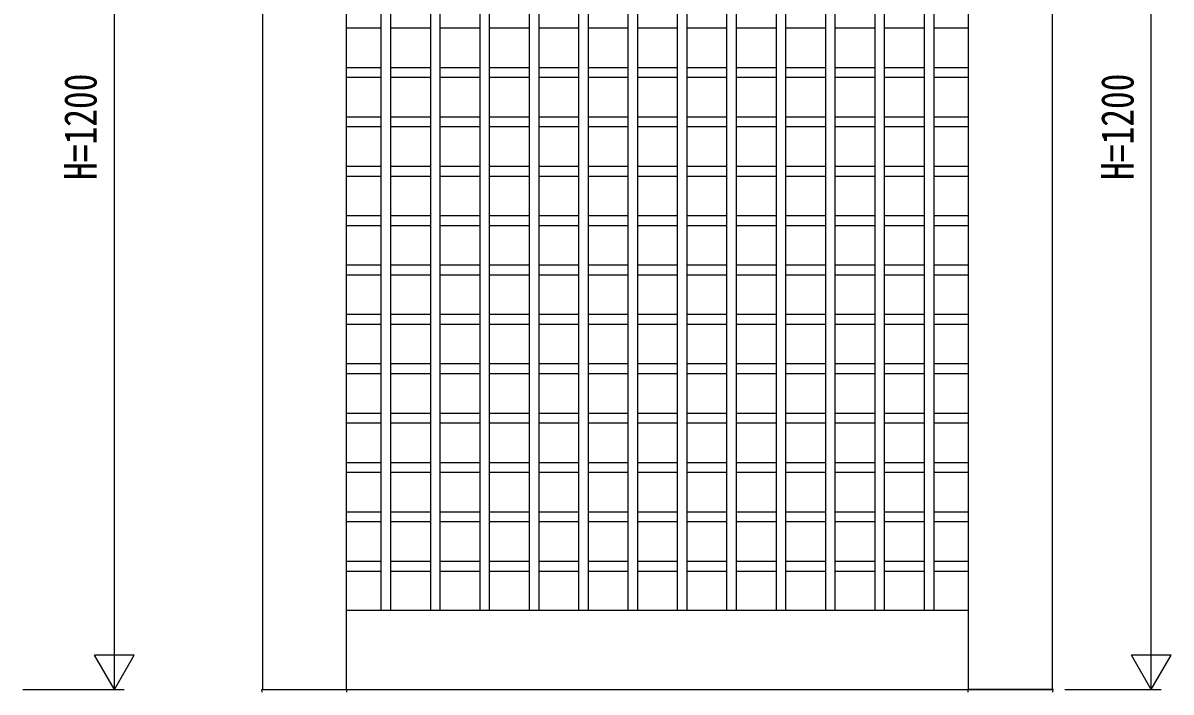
# Model space of a CAD drawing. Units: millimetres on the paper. Extents: x -297 to 297, y -210 to 210.
# Drawn here: x -5 to 111.2, y -134.2 to -66.5 of the extents above; entities that cross this region are included whole.
import ezdxf
from ezdxf.enums import TextEntityAlignment as Align

# ---------------------------------------------------------------- set-up
doc = ezdxf.new("R2010")
doc.units = ezdxf.units.MM
doc.layers.add('0-2_YKK_A1', color=4, linetype='Continuous')
doc.layers.add('0-3_YKK_D', color=6, linetype='Continuous')
doc.styles.add('ＭＳ ゴシック', font='')
doc.styles.get('ＭＳ ゴシック').set_extended_font_data('MS Gothic')

msp = doc.modelspace()

# ---------------------------------------------------------------- linework, layer by layer
at = {"layer": '0-2_YKK_A1'}
for p, q in [((19.246, -13.968), (19.246, -133.968)), ((27.746, -133.968), (27.746, -13.968)), ((90.746, -133.968), (90.746, -13.968)), ((99.246, -133.968), (99.246, -13.968)), ((31.246, -21.968), (31.246, -125.968)), ((32.246, -125.968), (32.246, -21.968)), ((36.246, -21.968), (36.246, -125.968)), ((37.246, -125.968), (37.246, -21.968)), ((41.246, -21.968), (41.246, -125.968)), ((42.246, -125.968), (42.246, -21.968)), ((46.246, -21.968), (46.246, -125.968)), ((47.246, -125.968), (47.246, -21.968)), ((51.246, -21.968), (51.246, -125.968)), ((52.246, -125.968), (52.246, -21.968)), ((56.246, -21.968), (56.246, -125.968)), ((57.246, -125.968), (57.246, -21.968)), ((61.246, -21.968), (61.246, -125.968)), ((62.246, -125.968), (62.246, -21.968)), ((66.246, -21.968), (66.246, -125.968)), ((67.246, -125.968), (67.246, -21.968)), ((71.246, -21.968), (71.246, -125.968)), ((72.246, -125.968), (72.246, -21.968)), ((76.246, -21.968), (76.246, -125.968)), ((77.246, -125.968), (77.246, -21.968)), ((81.246, -21.968), (81.246, -125.968)), ((82.246, -125.968), (82.246, -21.968)), ((86.246, -21.968), (86.246, -125.968)), ((87.246, -125.968), (87.246, -21.968)), ((27.746, -66.968), (31.246, -66.968)), ((32.246, -66.968), (36.246, -66.968)), ((37.246, -66.968), (41.246, -66.968)), ((42.246, -66.968), (46.246, -66.968)), ((47.246, -66.968), (51.246, -66.968)), ((52.246, -66.968), (56.246, -66.968)), ((57.246, -66.968), (61.246, -66.968)), ((62.246, -66.968), (66.246, -66.968)), ((67.246, -66.968), (71.246, -66.968)), ((72.246, -66.968), (76.246, -66.968)), ((77.246, -66.968), (81.246, -66.968)), ((82.246, -66.968), (86.246, -66.968)), ((87.246, -66.968), (90.746, -66.968)), ((27.746, -70.968), (31.246, -70.968)), ((27.746, -71.968), (31.246, -71.968)), ((32.246, -70.968), (36.246, -70.968)), ((32.246, -71.968), (36.246, -71.968)), ((37.246, -70.968), (41.246, -70.968)), ((37.246, -71.968), (41.246, -71.968)), ((42.246, -70.968), (46.246, -70.968)), ((42.246, -71.968), (46.246, -71.968)), ((47.246, -70.968), (51.246, -70.968)), ((47.246, -71.968), (51.246, -71.968)), ((52.246, -70.968), (56.246, -70.968)), ((52.246, -71.968), (56.246, -71.968)), ((57.246, -70.968), (61.246, -70.968)), ((57.246, -71.968), (61.246, -71.968)), ((62.246, -70.968), (66.246, -70.968)), ((62.246, -71.968), (66.246, -71.968)), ((67.246, -70.968), (71.246, -70.968)), ((67.246, -71.968), (71.246, -71.968)), ((72.246, -70.968), (76.246, -70.968)), ((72.246, -71.968), (76.246, -71.968)), ((77.246, -70.968), (81.246, -70.968)), ((77.246, -71.968), (81.246, -71.968)), ((82.246, -70.968), (86.246, -70.968)), ((82.246, -71.968), (86.246, -71.968)), ((87.246, -70.968), (90.746, -70.968)), ((87.246, -71.968), (90.746, -71.968)), ((27.746, -75.968), (31.246, -75.968)), ((32.246, -75.968), (36.246, -75.968)), ((37.246, -75.968), (41.246, -75.968)), ((42.246, -75.968), (46.246, -75.968)), ((47.246, -75.968), (51.246, -75.968)), ((52.246, -75.968), (56.246, -75.968)), ((57.246, -75.968), (61.246, -75.968)), ((62.246, -75.968), (66.246, -75.968)), ((67.246, -75.968), (71.246, -75.968)), ((72.246, -75.968), (76.246, -75.968)), ((77.246, -75.968), (81.246, -75.968)), ((82.246, -75.968), (86.246, -75.968)), ((87.246, -75.968), (90.746, -75.968)), ((27.746, -76.968), (31.246, -76.968)), ((32.246, -76.968), (36.246, -76.968)), ((37.246, -76.968), (41.246, -76.968)), ((42.246, -76.968), (46.246, -76.968)), ((47.246, -76.968), (51.246, -76.968)), ((52.246, -76.968), (56.246, -76.968)), ((57.246, -76.968), (61.246, -76.968)), ((62.246, -76.968), (66.246, -76.968)), ((67.246, -76.968), (71.246, -76.968)), ((72.246, -76.968), (76.246, -76.968)), ((77.246, -76.968), (81.246, -76.968)), ((82.246, -76.968), (86.246, -76.968)), ((87.246, -76.968), (90.746, -76.968)), ((27.746, -80.968), (31.246, -80.968)), ((32.246, -80.968), (36.246, -80.968)), ((37.246, -80.968), (41.246, -80.968)), ((42.246, -80.968), (46.246, -80.968)), ((47.246, -80.968), (51.246, -80.968)), ((52.246, -80.968), (56.246, -80.968)), ((57.246, -80.968), (61.246, -80.968)), ((62.246, -80.968), (66.246, -80.968)), ((67.246, -80.968), (71.246, -80.968)), ((72.246, -80.968), (76.246, -80.968)), ((77.246, -80.968), (81.246, -80.968)), ((82.246, -80.968), (86.246, -80.968)), ((87.246, -80.968), (90.746, -80.968)), ((27.746, -81.968), (31.246, -81.968)), ((32.246, -81.968), (36.246, -81.968)), ((37.246, -81.968), (41.246, -81.968)), ((42.246, -81.968), (46.246, -81.968)), ((47.246, -81.968), (51.246, -81.968)), ((52.246, -81.968), (56.246, -81.968)), ((57.246, -81.968), (61.246, -81.968)), ((62.246, -81.968), (66.246, -81.968)), ((67.246, -81.968), (71.246, -81.968)), ((72.246, -81.968), (76.246, -81.968)), ((77.246, -81.968), (81.246, -81.968)), ((82.246, -81.968), (86.246, -81.968)), ((87.246, -81.968), (90.746, -81.968)), ((27.746, -85.968), (31.246, -85.968)), ((32.246, -85.968), (36.246, -85.968)), ((37.246, -85.968), (41.246, -85.968)), ((42.246, -85.968), (46.246, -85.968)), ((47.246, -85.968), (51.246, -85.968)), ((52.246, -85.968), (56.246, -85.968)), ((57.246, -85.968), (61.246, -85.968)), ((62.246, -85.968), (66.246, -85.968)), ((67.246, -85.968), (71.246, -85.968)), ((72.246, -85.968), (76.246, -85.968)), ((77.246, -85.968), (81.246, -85.968)), ((82.246, -85.968), (86.246, -85.968)), ((87.246, -85.968), (90.746, -85.968)), ((27.746, -86.968), (31.246, -86.968)), ((32.246, -86.968), (36.246, -86.968)), ((37.246, -86.968), (41.246, -86.968)), ((42.246, -86.968), (46.246, -86.968)), ((47.246, -86.968), (51.246, -86.968)), ((52.246, -86.968), (56.246, -86.968)), ((57.246, -86.968), (61.246, -86.968)), ((62.246, -86.968), (66.246, -86.968)), ((67.246, -86.968), (71.246, -86.968)), ((72.246, -86.968), (76.246, -86.968)), ((77.246, -86.968), (81.246, -86.968)), ((82.246, -86.968), (86.246, -86.968)), ((87.246, -86.968), (90.746, -86.968)), ((27.746, -90.968), (31.246, -90.968)), ((32.246, -90.968), (36.246, -90.968)), ((37.246, -90.968), (41.246, -90.968)), ((42.246, -90.968), (46.246, -90.968)), ((47.246, -90.968), (51.246, -90.968)), ((52.246, -90.968), (56.246, -90.968)), ((57.246, -90.968), (61.246, -90.968)), ((62.246, -90.968), (66.246, -90.968)), ((67.246, -90.968), (71.246, -90.968)), ((72.246, -90.968), (76.246, -90.968)), ((77.246, -90.968), (81.246, -90.968)), ((82.246, -90.968), (86.246, -90.968)), ((87.246, -90.968), (90.746, -90.968)), ((27.746, -91.968), (31.246, -91.968)), ((32.246, -91.968), (36.246, -91.968)), ((37.246, -91.968), (41.246, -91.968)), ((42.246, -91.968), (46.246, -91.968)), ((47.246, -91.968), (51.246, -91.968)), ((52.246, -91.968), (56.246, -91.968)), ((57.246, -91.968), (61.246, -91.968)), ((62.246, -91.968), (66.246, -91.968)), ((67.246, -91.968), (71.246, -91.968)), ((72.246, -91.968), (76.246, -91.968)), ((77.246, -91.968), (81.246, -91.968)), ((82.246, -91.968), (86.246, -91.968)), ((87.246, -91.968), (90.746, -91.968)), ((27.746, -95.968), (31.246, -95.968)), ((32.246, -95.968), (36.246, -95.968)), ((37.246, -95.968), (41.246, -95.968)), ((42.246, -95.968), (46.246, -95.968)), ((47.246, -95.968), (51.246, -95.968)), ((52.246, -95.968), (56.246, -95.968)), ((57.246, -95.968), (61.246, -95.968)), ((62.246, -95.968), (66.246, -95.968)), ((67.246, -95.968), (71.246, -95.968)), ((72.246, -95.968), (76.246, -95.968)), ((77.246, -95.968), (81.246, -95.968)), ((82.246, -95.968), (86.246, -95.968)), ((87.246, -95.968), (90.746, -95.968)), ((27.746, -96.968), (31.246, -96.968)), ((32.246, -96.968), (36.246, -96.968)), ((37.246, -96.968), (41.246, -96.968)), ((42.246, -96.968), (46.246, -96.968)), ((47.246, -96.968), (51.246, -96.968)), ((52.246, -96.968), (56.246, -96.968)), ((57.246, -96.968), (61.246, -96.968)), ((62.246, -96.968), (66.246, -96.968)), ((67.246, -96.968), (71.246, -96.968)), ((72.246, -96.968), (76.246, -96.968)), ((77.246, -96.968), (81.246, -96.968)), ((82.246, -96.968), (86.246, -96.968)), ((87.246, -96.968), (90.746, -96.968)), ((27.746, -100.968), (31.246, -100.968)), ((32.246, -100.968), (36.246, -100.968)), ((37.246, -100.968), (41.246, -100.968)), ((42.246, -100.968), (46.246, -100.968)), ((47.246, -100.968), (51.246, -100.968)), ((52.246, -100.968), (56.246, -100.968)), ((57.246, -100.968), (61.246, -100.968)), ((62.246, -100.968), (66.246, -100.968)), ((67.246, -100.968), (71.246, -100.968)), ((72.246, -100.968), (76.246, -100.968)), ((77.246, -100.968), (81.246, -100.968)), ((82.246, -100.968), (86.246, -100.968)), ((87.246, -100.968), (90.746, -100.968)), ((27.746, -101.968), (31.246, -101.968)), ((32.246, -101.968), (36.246, -101.968)), ((37.246, -101.968), (41.246, -101.968)), ((42.246, -101.968), (46.246, -101.968)), ((47.246, -101.968), (51.246, -101.968)), ((52.246, -101.968), (56.246, -101.968)), ((57.246, -101.968), (61.246, -101.968)), ((62.246, -101.968), (66.246, -101.968)), ((67.246, -101.968), (71.246, -101.968)), ((72.246, -101.968), (76.246, -101.968)), ((77.246, -101.968), (81.246, -101.968)), ((82.246, -101.968), (86.246, -101.968)), ((87.246, -101.968), (90.746, -101.968)), ((27.746, -105.968), (31.246, -105.968)), ((32.246, -105.968), (36.246, -105.968)), ((37.246, -105.968), (41.246, -105.968)), ((42.246, -105.968), (46.246, -105.968)), ((47.246, -105.968), (51.246, -105.968)), ((52.246, -105.968), (56.246, -105.968)), ((57.246, -105.968), (61.246, -105.968)), ((62.246, -105.968), (66.246, -105.968)), ((67.246, -105.968), (71.246, -105.968)), ((72.246, -105.968), (76.246, -105.968)), ((77.246, -105.968), (81.246, -105.968)), ((82.246, -105.968), (86.246, -105.968)), ((87.246, -105.968), (90.746, -105.968)), ((27.746, -106.968), (31.246, -106.968)), ((32.246, -106.968), (36.246, -106.968)), ((37.246, -106.968), (41.246, -106.968)), ((42.246, -106.968), (46.246, -106.968)), ((47.246, -106.968), (51.246, -106.968)), ((52.246, -106.968), (56.246, -106.968)), ((57.246, -106.968), (61.246, -106.968)), ((62.246, -106.968), (66.246, -106.968)), ((67.246, -106.968), (71.246, -106.968)), ((72.246, -106.968), (76.246, -106.968)), ((77.246, -106.968), (81.246, -106.968)), ((82.246, -106.968), (86.246, -106.968)), ((87.246, -106.968), (90.746, -106.968)), ((27.746, -110.968), (31.246, -110.968)), ((32.246, -110.968), (36.246, -110.968)), ((37.246, -110.968), (41.246, -110.968)), ((42.246, -110.968), (46.246, -110.968)), ((47.246, -110.968), (51.246, -110.968)), ((52.246, -110.968), (56.246, -110.968)), ((57.246, -110.968), (61.246, -110.968)), ((62.246, -110.968), (66.246, -110.968)), ((67.246, -110.968), (71.246, -110.968)), ((72.246, -110.968), (76.246, -110.968)), ((77.246, -110.968), (81.246, -110.968)), ((82.246, -110.968), (86.246, -110.968)), ((87.246, -110.968), (90.746, -110.968)), ((27.746, -111.968), (31.246, -111.968)), ((32.246, -111.968), (36.246, -111.968)), ((37.246, -111.968), (41.246, -111.968)), ((42.246, -111.968), (46.246, -111.968)), ((47.246, -111.968), (51.246, -111.968)), ((52.246, -111.968), (56.246, -111.968)), ((57.246, -111.968), (61.246, -111.968)), ((62.246, -111.968), (66.246, -111.968)), ((67.246, -111.968), (71.246, -111.968)), ((72.246, -111.968), (76.246, -111.968)), ((77.246, -111.968), (81.246, -111.968)), ((82.246, -111.968), (86.246, -111.968)), ((87.246, -111.968), (90.746, -111.968)), ((27.746, -115.968), (31.246, -115.968)), ((32.246, -115.968), (36.246, -115.968)), ((37.246, -115.968), (41.246, -115.968)), ((42.246, -115.968), (46.246, -115.968)), ((47.246, -115.968), (51.246, -115.968)), ((52.246, -115.968), (56.246, -115.968)), ((57.246, -115.968), (61.246, -115.968)), ((62.246, -115.968), (66.246, -115.968)), ((67.246, -115.968), (71.246, -115.968)), ((72.246, -115.968), (76.246, -115.968)), ((77.246, -115.968), (81.246, -115.968)), ((82.246, -115.968), (86.246, -115.968)), ((87.246, -115.968), (90.746, -115.968)), ((27.746, -116.968), (31.246, -116.968)), ((32.246, -116.968), (36.246, -116.968)), ((37.246, -116.968), (41.246, -116.968)), ((42.246, -116.968), (46.246, -116.968)), ((47.246, -116.968), (51.246, -116.968)), ((52.246, -116.968), (56.246, -116.968)), ((57.246, -116.968), (61.246, -116.968)), ((62.246, -116.968), (66.246, -116.968)), ((67.246, -116.968), (71.246, -116.968)), ((72.246, -116.968), (76.246, -116.968)), ((77.246, -116.968), (81.246, -116.968)), ((82.246, -116.968), (86.246, -116.968)), ((87.246, -116.968), (90.746, -116.968)), ((27.746, -120.968), (31.246, -120.968)), ((27.746, -121.968), (31.246, -121.968)), ((32.246, -120.968), (36.246, -120.968)), ((32.246, -121.968), (36.246, -121.968)), ((37.246, -120.968), (41.246, -120.968)), ((37.246, -121.968), (41.246, -121.968)), ((42.246, -120.968), (46.246, -120.968)), ((42.246, -121.968), (46.246, -121.968)), ((47.246, -120.968), (51.246, -120.968)), ((47.246, -121.968), (51.246, -121.968)), ((52.246, -120.968), (56.246, -120.968)), ((52.246, -121.968), (56.246, -121.968)), ((57.246, -120.968), (61.246, -120.968)), ((57.246, -121.968), (61.246, -121.968)), ((62.246, -120.968), (66.246, -120.968)), ((62.246, -121.968), (66.246, -121.968)), ((67.246, -120.968), (71.246, -120.968)), ((67.246, -121.968), (71.246, -121.968)), ((72.246, -120.968), (76.246, -120.968)), ((72.246, -121.968), (76.246, -121.968)), ((77.246, -120.968), (81.246, -120.968)), ((77.246, -121.968), (81.246, -121.968)), ((82.246, -120.968), (86.246, -120.968)), ((82.246, -121.968), (86.246, -121.968)), ((87.246, -120.968), (90.746, -120.968)), ((87.246, -121.968), (90.746, -121.968)), ((90.746, -125.968), (27.746, -125.968)), ((19.196, -133.968), (27.796, -133.968)), ((19.209, -134.223), (19.196, -133.968)), ((19.246, -133.968), (99.246, -133.968)), ((27.782, -134.223), (27.796, -133.968)), ((99.296, -133.968), (90.696, -133.968)), ((90.709, -134.223), (90.696, -133.968)), ((99.282, -134.223), (99.296, -133.968))]:
    msp.add_line(p, q, dxfattribs=at)
at = {"layer": '0-3_YKK_D'}
for p, q in [((4.246, -129.968), (4.246, -17.968)), ((109.246, -129.968), (109.246, -17.968)), ((4.246, -133.968), (4.246, -127.04)), ((109.246, -133.968), (109.246, -127.04)), ((4.246, -133.968), (2.246, -130.504)), ((6.246, -130.504), (2.246, -130.504)), ((4.246, -133.968), (6.246, -130.504)), ((109.246, -133.968), (107.246, -130.504)), ((111.246, -130.504), (107.246, -130.504)), ((109.246, -133.968), (111.246, -130.504)), ((-5.008, -133.968), (5.246, -133.968)), ((100.478, -133.968), (110.246, -133.968))]:
    msp.add_line(p, q, dxfattribs=at)

# ---------------------------------------------------------------- texts
at = {"layer": '0-3_YKK_D', "style": 'ＭＳ ゴシック', "width": 0.8}
for p in [(3.446, -82.368), (108.446, -82.368)]:
    msp.add_text('H=1200', height=3.299, rotation=90, dxfattribs=at).set_placement(p, align=Align.BOTTOM_LEFT)

doc.saveas('drawing.dxf')
